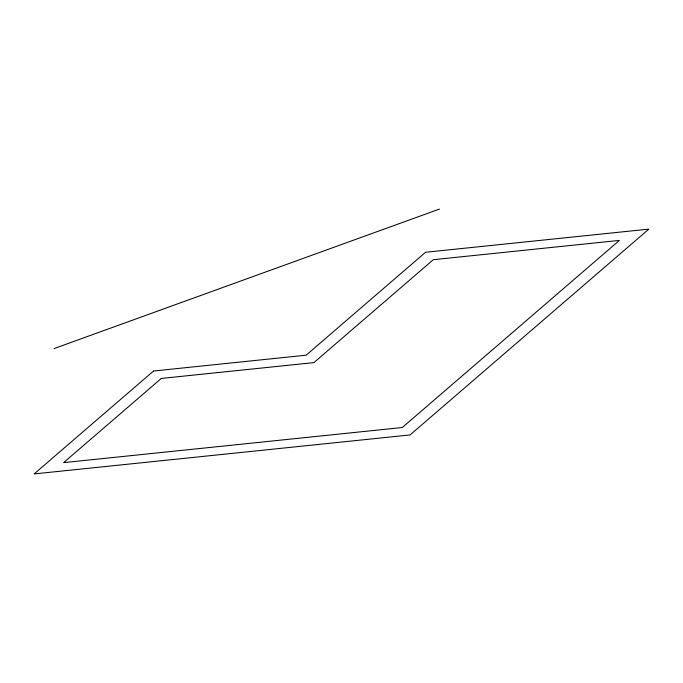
<?xml version="1.0" encoding="UTF-8"?>
<svg xmlns="http://www.w3.org/2000/svg" width="683" height="683" viewBox="0 0 683 683"><rect width="100%" height="100%" fill="white"/><g stroke="black" fill="none" stroke-linecap="round" stroke-linejoin="round"><path stroke-width="1.02" d="M54.077 348.578L439.434 209.083M153.547 371.014L34.15 473.917L410.056 434.943L648.85 229.121L425.535 252.275L306.146 355.186L153.547 371.014M161.299 378.433L63.613 462.63L402.304 427.515L619.387 240.407L433.295 259.702L313.898 362.613L161.299 378.433"/></g></svg>
